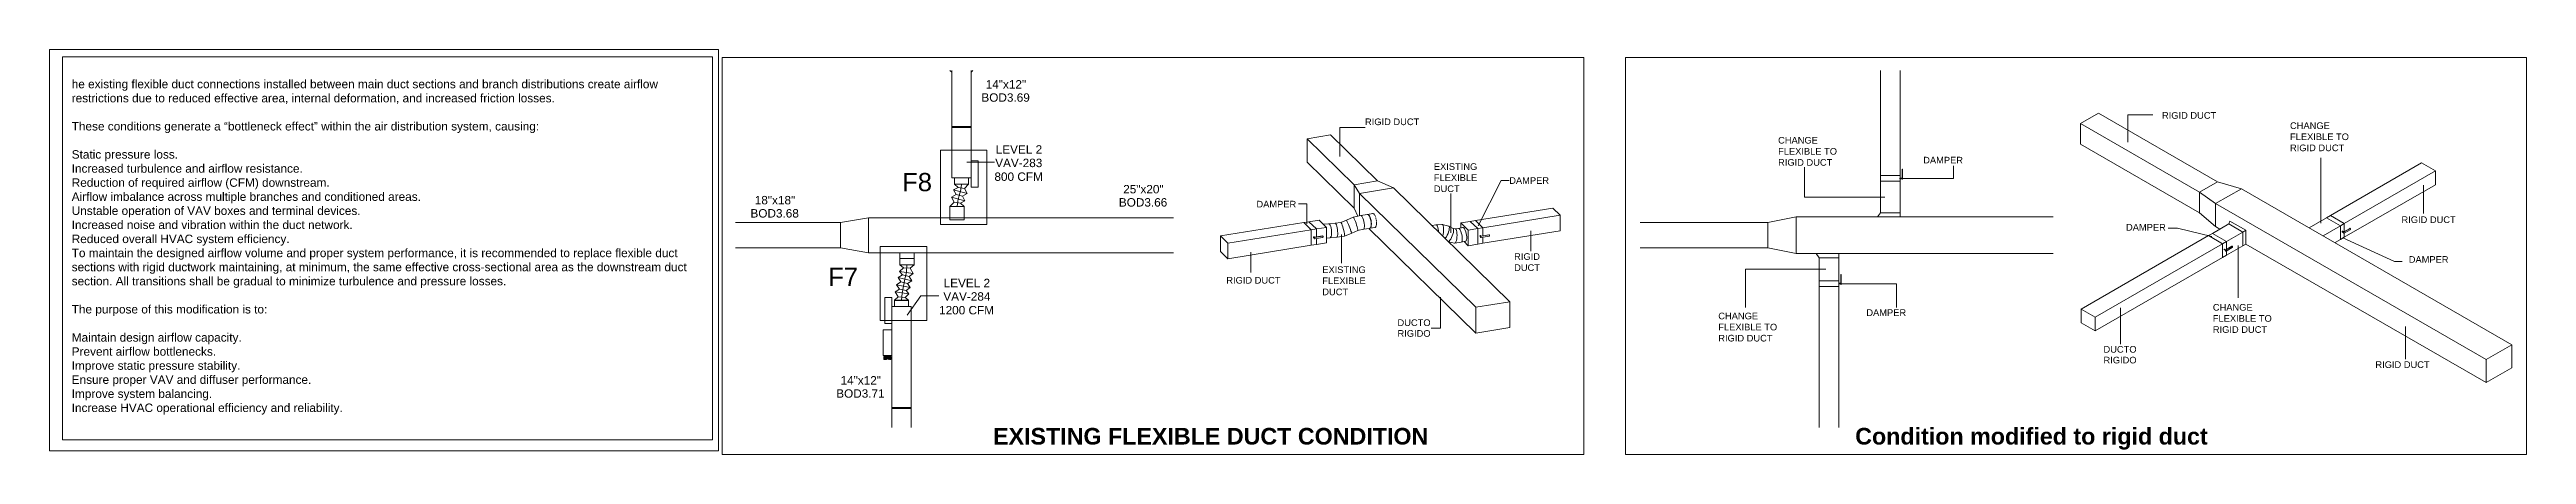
# Model space of a CAD drawing. Header units: metres. Extents: x 98 to 337, y -7 to 53.
# Drawn here: x 292.37 to 337.02, y 21.41 to 28.72 of the extents above; entities that cross this region are included whole.
import ezdxf

# ---------------------------------------------------------------- set-up
doc = ezdxf.new("R2010")
doc.units = ezdxf.units.M
doc.layers.get('0').update_dxf_attribs({"lineweight": 0})
doc.layers.add('DETALLE FORD_dwg', color=7, linetype='Continuous', lineweight=5, true_color=0x767676)
doc.layers.add('PDF_Geometry', color=7, linetype='Continuous', lineweight=0, true_color=0xaaaaaa)
for name, color, linetype, lineweight in [('G-ANNO-TEXT', 7, 'Continuous', 5), ('HVAC - Ductos', 5, 'Continuous', 0), ('M-HVAC-DUCT', 7, 'Continuous', 5), ('PDF_Text', 7, 'Continuous', 0), ('pie de plano', 7, 'Continuous', 0)]:
    doc.layers.add(name, color=color, linetype=linetype, lineweight=lineweight)
doc.styles.add('Arial', font='arial.ttf', dxfattribs={"height": 0.329893})
doc.styles.add('Arial_1', font='arial.ttf', dxfattribs={"height": 0.151898})
doc.styles.add('Arial_2', font='arial.ttf', dxfattribs={"height": 0.12})
doc.styles.add('PDF Helvetica', font='')
doc.styles.get('PDF Helvetica').set_extended_font_data('Helvetica')

# ---------------------------------------------------------------- blocks, each defined once
blk = doc.blocks.new('DETALLE FORD_dwg-3090271-PLANTA BAJA')
at = {"layer": 'HVAC - Ductos'}
for p, q in [((29.201, -95.072), (29.7, -95.072)), ((27.428, -96.076), (32.927, -96.076))]:
    blk.add_line(p, q, dxfattribs=at)
at = {"layer": 'HVAC - Ductos', "flags": 128}
for points in [[(28.9, -93.416), (28.931, -93.446), (28.931, -93.416)], [(29.283, -93.416), (29.283, -94.431), (28.931, -94.431), (28.931, -93.416)], [(29.313, -93.416), (29.283, -93.446), (29.283, -93.416)], [(29.045, -95.531), (28.981, -95.471), (29.233, -95.471), (29.16, -95.549), (29.21, -95.636), (28.963, -95.572), (29.045, -95.531), (29.16, -95.549)], [(28.981, -95.471), (28.985, -95.471), (29.004, -95.471), (29.031, -95.471), (29.068, -95.471), (29.105, -95.471), (29.146, -95.471), (29.182, -95.471), (29.21, -95.471), (29.228, -95.471), (29.233, -95.471)], [(29.027, -95.874), (29.04, -95.773), (29.068, -95.673), (29.095, -95.572), (29.105, -95.471)], [(28.976, -95.796), (28.898, -95.874), (28.898, -96.076)], [(29.013, -95.654), (28.963, -95.572), (29.21, -95.636), (29.123, -95.686), (29.169, -95.773), (28.926, -95.705), (29.013, -95.654), (29.123, -95.686)], [(29.155, -96.076), (29.155, -95.874), (29.091, -95.81), (29.169, -95.773), (28.926, -95.705), (28.976, -95.796), (29.091, -95.81)], [(25.035, -96.163), (26.924, -96.163), (26.924, -96.621), (25.035, -96.621)], [(32.927, -96.708), (27.428, -96.708), (27.428, -96.076)], [(28.898, -96.076), (28.898, -96.113), (28.903, -96.113), (28.917, -96.113), (28.935, -96.113), (28.963, -96.113), (28.995, -96.113), (29.027, -96.113), (29.059, -96.113), (29.091, -96.113), (29.118, -96.113), (29.137, -96.113), (29.15, -96.113), (29.155, -96.113), (29.155, -96.076)], [(28.184, -96.988), (28.239, -97.079), (27.987, -97.043), (28.06, -96.978), (27.996, -96.928), (28.252, -96.928), (27.996, -96.928), (27.996, -96.809), (27.996, -96.708), (28, -96.708)], [(28.005, -96.708), (28.01, -96.708), (28.014, -96.708)], [(28.019, -96.708), (28.023, -96.708), (28.028, -96.708)], [(28.037, -96.708), (28.046, -96.708), (28.055, -96.708)], [(28.248, -96.708), (28.252, -96.708), (28.252, -96.809), (28.252, -96.928), (28.184, -96.988), (28.06, -96.978)], [(28.065, -96.708), (28.069, -96.708), (28.083, -96.708)], [(28.092, -96.708), (28.097, -96.708), (28.124, -96.708), (28.152, -96.708), (28.156, -96.708)], [(28.165, -96.708), (28.179, -96.708), (28.184, -96.708)], [(28.193, -96.708), (28.202, -96.708), (28.207, -96.708)], [(28.216, -96.708), (28.22, -96.708), (28.23, -96.708)], [(28.234, -96.708), (28.239, -96.708), (28.243, -96.708)], [(28.11, -97.386), (28.161, -97.45), (27.909, -97.414), (27.987, -97.363), (27.936, -97.285), (28.184, -97.336), (28.11, -97.386), (27.987, -97.363)], [(28.133, -97.263), (28.184, -97.336), (27.936, -97.285), (28.014, -97.235), (27.964, -97.157), (28.211, -97.212), (28.133, -97.263), (28.014, -97.235)], [(28.165, -97.134), (28.211, -97.212), (27.964, -97.157), (28.042, -97.107), (27.987, -97.043), (28.239, -97.079), (28.165, -97.134), (28.042, -97.107)], [(28.124, -96.928), (28.115, -97.056), (28.087, -97.185), (28.06, -97.308), (28.037, -97.437), (28.028, -97.565)], [(28.092, -97.515), (28.152, -97.565), (27.9, -97.565), (27.968, -97.505), (27.909, -97.414), (28.161, -97.45), (28.092, -97.515), (27.968, -97.505)], [(28.152, -97.565), (28.147, -97.565), (28.129, -97.565), (28.101, -97.565), (28.065, -97.565), (28.028, -97.565), (27.987, -97.565), (27.95, -97.565), (27.923, -97.565), (27.904, -97.565), (27.9, -97.565)], [(28.129, -97.835), (28.376, -97.487), (28.701, -97.487)], [(27.703, -98.559), (27.767, -98.559), (27.762, -98.564), (27.707, -98.564), (27.707, -98.568), (27.762, -98.568), (27.758, -98.573), (27.707, -98.573), (27.707, -98.577), (27.758, -98.577), (27.753, -98.582), (27.707, -98.582), (27.707, -98.587), (27.748, -98.587), (27.748, -98.591), (27.707, -98.591), (27.707, -98.596), (27.744, -98.596), (27.744, -98.6), (27.707, -98.6), (27.707, -98.605), (27.739, -98.605), (27.735, -98.61), (27.707, -98.61), (27.707, -98.614), (27.735, -98.614), (27.73, -98.619), (27.707, -98.619), (27.707, -98.623), (27.73, -98.623), (27.726, -98.628), (27.707, -98.628), (27.707, -98.632), (27.726, -98.632), (27.73, -98.628), (27.73, -98.637), (27.735, -98.637), (27.735, -98.623), (27.739, -98.614), (27.739, -98.637), (27.744, -98.637), (27.744, -98.605), (27.748, -98.596), (27.748, -98.632), (27.753, -98.632), (27.753, -98.591), (27.762, -98.577), (27.762, -98.628), (27.762, -98.573), (27.767, -98.573), (27.771, -98.573), (27.771, -98.628), (27.771, -98.573), (27.776, -98.573), (27.781, -98.573), (27.781, -98.628), (27.785, -98.628), (27.785, -98.577), (27.79, -98.591), (27.79, -98.632), (27.794, -98.632), (27.794, -98.596), (27.799, -98.605), (27.799, -98.637), (27.803, -98.637), (27.803, -98.614), (27.813, -98.623), (27.813, -98.637), (27.813, -98.628), (27.817, -98.632), (27.835, -98.632), (27.835, -98.628), (27.817, -98.628), (27.817, -98.623), (27.835, -98.623), (27.835, -98.619), (27.813, -98.619), (27.808, -98.614), (27.835, -98.614), (27.835, -98.61), (27.808, -98.61), (27.803, -98.605), (27.835, -98.605), (27.835, -98.6), (27.803, -98.6), (27.799, -98.596), (27.835, -98.596), (27.835, -98.591), (27.794, -98.591), (27.794, -98.587), (27.835, -98.587), (27.835, -98.582), (27.79, -98.582), (27.79, -98.577), (27.835, -98.577), (27.835, -98.573), (27.785, -98.573), (27.781, -98.568), (27.835, -98.568), (27.835, -98.564), (27.781, -98.564), (27.781, -98.559), (27.84, -98.559)], [(27.776, -98.559), (27.776, -98.564), (27.776, -98.568), (27.771, -98.568), (27.771, -98.564), (27.767, -98.564), (27.771, -98.559)], [(27.849, -99.863), (27.849, -99.517), (28.202, -99.517), (28.202, -99.863)]]:
    blk.add_lwpolyline(points, dxfattribs=at)
for points in [[(28.931, -94.445), (28.931, -94.431), (29.283, -94.431), (29.283, -94.445)], [(28.931, -95.357), (28.931, -94.445), (29.283, -94.445), (29.283, -95.357)], [(29.407, -95.522), (29.283, -95.522), (29.283, -95.05), (29.407, -95.05)], [(28.981, -95.467), (28.985, -95.467), (29.004, -95.467), (29.031, -95.467), (29.068, -95.467), (29.105, -95.467), (29.146, -95.467), (29.178, -95.467), (29.21, -95.467), (29.224, -95.467), (29.233, -95.467), (29.233, -95.357), (29.228, -95.357), (29.215, -95.357), (29.196, -95.357), (29.169, -95.357), (29.141, -95.357), (29.105, -95.357), (29.073, -95.357), (29.045, -95.357), (29.018, -95.357), (28.999, -95.357), (28.985, -95.357), (28.981, -95.357), (28.981, -95.467), (28.981, -95.471), (28.985, -95.471), (29.004, -95.471), (29.031, -95.471), (29.068, -95.471), (29.105, -95.471), (29.146, -95.471), (29.182, -95.471), (29.21, -95.471), (29.228, -95.471), (29.233, -95.471), (29.233, -95.467), (29.224, -95.467), (29.21, -95.467), (29.178, -95.467), (29.146, -95.467), (29.105, -95.467), (29.068, -95.467), (29.031, -95.467), (29.004, -95.467), (28.985, -95.467), (28.981, -95.467), (28.985, -95.467), (28.999, -95.467), (29.018, -95.467), (29.045, -95.467), (29.073, -95.467), (29.105, -95.467), (29.141, -95.467), (29.169, -95.467), (29.196, -95.467), (29.215, -95.467), (29.228, -95.467), (29.233, -95.467), (29.228, -95.467), (29.215, -95.467), (29.196, -95.467), (29.169, -95.467), (29.141, -95.467), (29.105, -95.467), (29.073, -95.467), (29.045, -95.467), (29.018, -95.467), (28.999, -95.467), (28.985, -95.467)], [(29.155, -95.874), (29.15, -95.874), (29.137, -95.874), (29.118, -95.874), (29.091, -95.874), (29.059, -95.874), (29.027, -95.874), (28.995, -95.874), (28.963, -95.874), (28.935, -95.874), (28.917, -95.874), (28.903, -95.874), (28.898, -95.874), (28.903, -95.874), (28.917, -95.874), (28.935, -95.874), (28.963, -95.874), (28.995, -95.874), (29.027, -95.874), (29.059, -95.874), (29.091, -95.874), (29.118, -95.874), (29.137, -95.874), (29.15, -95.874), (29.155, -95.874), (28.898, -95.874)], [(27.428, -96.708), (26.924, -96.621), (26.924, -96.163), (27.428, -96.076)], [(27.996, -96.809), (28, -96.809), (28.014, -96.809), (28.032, -96.809), (28.06, -96.809), (28.092, -96.809), (28.124, -96.809), (28.156, -96.809), (28.188, -96.809), (28.211, -96.809), (28.234, -96.809), (28.248, -96.809), (28.252, -96.809), (28.248, -96.809), (28.234, -96.809), (28.211, -96.809), (28.188, -96.809), (28.156, -96.809), (28.124, -96.809), (28.092, -96.809), (28.06, -96.809), (28.032, -96.809), (28.014, -96.809), (28, -96.809)], [(27.996, -96.928), (28, -96.928), (28.014, -96.928), (28.032, -96.928), (28.06, -96.928), (28.092, -96.928), (28.124, -96.928), (28.156, -96.928), (28.188, -96.928), (28.211, -96.928), (28.234, -96.928), (28.248, -96.928), (28.252, -96.928), (28.248, -96.928), (28.234, -96.928), (28.211, -96.928), (28.188, -96.928), (28.156, -96.928), (28.124, -96.928), (28.092, -96.928), (28.06, -96.928), (28.032, -96.928), (28.014, -96.928), (28, -96.928)], [(27.726, -97.515), (27.849, -97.515), (27.849, -97.982), (27.726, -97.982)], [(28.202, -97.68), (28.202, -99.503), (27.849, -99.503), (27.849, -97.68)], [(28.152, -97.57), (28.147, -97.57), (28.129, -97.57), (28.101, -97.57), (28.065, -97.57), (28.028, -97.57), (27.987, -97.57), (27.95, -97.57), (27.923, -97.57), (27.909, -97.57), (27.9, -97.57), (27.9, -97.68), (27.904, -97.68), (27.918, -97.68), (27.936, -97.68), (27.964, -97.68), (27.991, -97.68), (28.028, -97.68), (28.06, -97.68), (28.087, -97.68), (28.115, -97.68), (28.133, -97.68), (28.147, -97.68), (28.152, -97.68), (28.152, -97.57), (28.152, -97.565), (28.147, -97.565), (28.129, -97.565), (28.101, -97.565), (28.065, -97.565), (28.028, -97.565), (27.987, -97.565), (27.95, -97.565), (27.923, -97.565), (27.904, -97.565), (27.9, -97.565), (27.9, -97.57), (27.909, -97.57), (27.923, -97.57), (27.95, -97.57), (27.987, -97.57), (28.028, -97.57), (28.065, -97.57), (28.101, -97.57), (28.129, -97.57), (28.147, -97.57), (28.152, -97.57), (28.147, -97.57), (28.133, -97.57), (28.115, -97.57), (28.087, -97.57), (28.06, -97.57), (28.028, -97.57), (27.991, -97.57), (27.964, -97.57), (27.936, -97.57), (27.918, -97.57), (27.904, -97.57), (27.9, -97.57), (27.904, -97.57), (27.918, -97.57), (27.936, -97.57), (27.964, -97.57), (27.991, -97.57), (28.028, -97.57), (28.06, -97.57), (28.087, -97.57), (28.115, -97.57), (28.133, -97.57), (28.147, -97.57)], [(27.693, -98.101), (27.849, -98.101), (27.849, -98.559), (27.693, -98.559)], [(28.202, -99.503), (28.202, -99.517), (27.849, -99.517), (27.849, -99.503)]]:
    blk.add_lwpolyline(points, close=True, dxfattribs=at)
at = {"layer": 'PDF_Geometry', "color": 234, "true_color": 0xa50052, "flags": 128}
for points in [[(28.726, -94.857), (29.564, -94.857), (29.564, -96.195), (28.726, -96.195)], [(27.644, -96.592), (28.482, -96.592), (28.482, -97.93), (27.644, -97.93)]]:
    blk.add_lwpolyline(points, close=True, dxfattribs=at)
at = {"layer": 'PDF_Text', "char_height": 0.1519, "attachment_point": 1, "line_spacing_factor": 0.941778, "style": 'Arial_1'}
for s, insert, width in [('14"x12"', (29.544, -93.592), 0.87033), ('BOD3.69', (29.466, -93.83), 1.04328), ('VAV-283', (29.715, -95.01), 1.01538), ('LEVEL 2', (29.724, -94.767), 1.00236), ('800 CFM', (29.701, -95.258), 1.04142), ('25"x20"', (32.022, -95.484), 0.87033), ('BOD3.68', (25.303, -95.92), 1.04328), ('18"x18"', (25.381, -95.682), 0.87033), ('BOD3.66', (31.944, -95.722), 1.04328), ('LEVEL 2', (28.785, -97.177), 1.00236), ('1200 CFM', (28.703, -97.668), 1.18275), ('VAV-284', (28.78, -97.42), 1.01538), ('14"x12"', (26.927, -98.934), 0.87033), ('BOD3.71', (26.849, -99.172), 1.04328)]:
    blk.add_mtext(s, dxfattribs=dict(at, insert=insert, width=width))
at = {"layer": 'PDF_Text', "color": 234, "true_color": 0xa50052, "char_height": 0.3299, "width": 0.64218, "attachment_point": 1, "line_spacing_factor": 0.941778, "style": 'Arial'}
for s, insert in [('F8', (28.038, -95.267)), ('F7', (26.705, -96.977))]:
    blk.add_mtext(s, dxfattribs=dict(at, insert=insert))
blk = doc.blocks.new('REDUCCIÓN RECTANGULAR PARA DUCTO DE AIRE ACONDICIONADO - LONGITUD - 30 cm 3-3090626-001')
at = {"layer": 'M-HVAC-DUCT', "color": 5, "true_color": 0x0000ff}
for p, q in [((664.786, -614.789), (665.21, -614.721)), ((664.883, -614.945), (664.786, -614.789)), ((664.786, -615.209), (664.786, -614.789)), ((665.21, -614.721), (665.495, -614.846)), ((664.857, -615.356), (664.786, -615.209)), ((665.495, -614.846), (664.883, -614.945)), ((664.883, -614.945), (664.883, -615.35))]:
    blk.add_line(p, q, dxfattribs=at)
blk = doc.blocks.new('CONEXION A RAMAL REDONDA - Standard-3092967-001')
at = {"layer": 'M-HVAC-DUCT', "color": 5, "true_color": 0x0000ff}
for p, q in [((665.123, -615.309), (665.027, -615.325)), ((665.07, -615.575), (665.166, -615.559)), ((665.131, -615.307), (665.123, -615.309)), ((665.166, -615.559), (665.174, -615.558))]:
    blk.add_line(p, q, dxfattribs=at)
for points in [[(665.049, -615.333, 0), (665.036, -615.325, 0), (665.024, -615.326, 0)], [(665.099, -615.496, 0), (665.097, -615.465, 0), (665.092, -615.432, 0), (665.084, -615.4, 0), (665.074, -615.372, 0), (665.062, -615.349, 0), (665.049, -615.333, 0)], [(665.068, -615.575, 0), (665.074, -615.574, 0), (665.084, -615.565, 0), (665.092, -615.548, 0), (665.097, -615.525, 0), (665.099, -615.496, 0)]]:
    blk.add_polyline3d(points, dxfattribs=at)
blk = doc.blocks.new('COMPUERTA RECTANGULAR - Standard-3095176-001')
at = {"layer": 'M-HVAC-DUCT', "color": 5, "true_color": 0x0000ff}
for p, q in [((663.974, -615.456), (663.88, -615.471)), ((664.014, -615.602), (663.88, -615.471)), ((663.974, -615.456), (664.108, -615.587)), ((664.014, -615.602), (664.108, -615.587)), ((664.014, -615.882), (664.014, -615.602)), ((664.108, -615.587), (664.108, -615.732)), ((664.108, -615.867), (664.014, -615.882)), ((664.056, -615.739), (664.071, -615.753)), ((664.08, -615.744), (664.065, -615.73)), ((664.066, -615.758), (664.069, -615.76)), ((664.075, -615.737), (664.216, -615.714)), ((664.219, -615.717), (664.078, -615.739)), ((664.078, -615.763), (664.219, -615.74)), ((664.108, -615.758), (664.108, -615.867)), ((664.228, -615.719), (664.225, -615.717))]:
    blk.add_line(p, q, dxfattribs=at)
for points in [[(664.055, -615.736, 0), (664.055, -615.734, 0), (664.056, -615.733, 0), (664.057, -615.731, 0), (664.058, -615.73, 0), (664.059, -615.729, 0), (664.061, -615.729, 0), (664.062, -615.729, 0), (664.064, -615.729, 0), (664.065, -615.73, 0)], [(664.057, -615.739, 0), (664.056, -615.738, 0), (664.055, -615.737, 0), (664.055, -615.736, 0)], [(664.067, -615.758, 0), (664.065, -615.756, 0), (664.064, -615.754, 0), (664.063, -615.751, 0), (664.064, -615.747, 0), (664.065, -615.744, 0), (664.067, -615.742, 0), (664.069, -615.74, 0), (664.072, -615.738, 0), (664.075, -615.737, 0)], [(664.078, -615.739, 0), (664.074, -615.74, 0), (664.072, -615.742, 0), (664.069, -615.744, 0), (664.067, -615.747, 0), (664.066, -615.75, 0), (664.066, -615.753, 0), (664.066, -615.756, 0), (664.067, -615.758, 0), (664.069, -615.761, 0), (664.072, -615.762, 0), (664.074, -615.763, 0), (664.078, -615.763, 0)], [(664.216, -615.714, 0), (664.219, -615.714, 0), (664.222, -615.715, 0), (664.225, -615.716, 0)], [(664.219, -615.74, 0), (664.222, -615.739, 0), (664.225, -615.737, 0), (664.227, -615.735, 0), (664.229, -615.732, 0), (664.23, -615.729, 0), (664.23, -615.726, 0), (664.23, -615.723, 0), (664.229, -615.721, 0), (664.227, -615.719, 0), (664.225, -615.717, 0), (664.222, -615.716, 0), (664.219, -615.717, 0)]]:
    blk.add_polyline3d(points, dxfattribs=at)
blk = doc.blocks.new('REDUCCIÓN RECTANGULAR PARA DUCTO DE AIRE ACONDICIONADO - LONGITUD - 30 cm 3-3090626-PLANTA BAJA Copy 1')
at = {"layer": 'M-HVAC-DUCT', "color": 5, "true_color": 0x0000ff}
for p, q in [((0, 0.3302), (0.508, 0.2286)), ((0, -0.3302), (0, 0.3302)), ((0.508, 0.2286), (0.508, -0.2286)), ((0.508, -0.2286), (0, -0.3302))]:
    blk.add_line(p, q, dxfattribs=at)
blk = doc.blocks.new('REDUCCIÓN RECTANGULAR PARA DUCTO DE AIRE ACONDICIONADO - LONGITUD - 10 cm-3093643-PLANTA BAJA Copy 1')
at = {"layer": 'M-HVAC-DUCT', "color": 96, "true_color": 0x008000}
for p, q in [((0, 0.1778), (0.0762, 0.1778)), ((0, -0.1778), (0, 0.1778)), ((0.0762, -0.2286), (0, -0.1778))]:
    blk.add_line(p, q, dxfattribs=at)
blk = doc.blocks.new('REDUCCIÓN RECTANGULAR PARA DUCTO DE AIRE ACONDICIONADO - LONGITUD - 10 cm-3093738-PLANTA BAJA Copy 1')
at = {"layer": 'M-HVAC-DUCT', "color": 96, "true_color": 0x008000}
for p, q in [((0, 0.1778), (0.0762, 0.2286)), ((0, -0.1778), (0, 0.1778)), ((0.0762, -0.1778), (0, -0.1778))]:
    blk.add_line(p, q, dxfattribs=at)
blk = doc.blocks.new('COMPUERTA RECTANGULAR - Standard-3095176-PLANTA BAJA Copy 1')
at = {"layer": 'M-HVAC-DUCT', "color": 96, "true_color": 0x008000}
for p, q in [((-0.165, 0.222), (-0.165, 0.216)), ((-0.165, 0.222), (-0.152, 0.222)), ((-0.152, 0.216), (-0.165, 0.216)), ((-0.152, 0.222), (0, 0.222)), ((0, 0.216), (-0.152, 0.216)), ((-0.05, -0.178), (-0.05, 0.178)), ((0.051, 0.178), (-0.05, 0.178)), ((-0.006, 0.216), (-0.006, 0.178)), ((0, 0.222), (0.013, 0.222)), ((0.013, 0.216), (0, 0.216)), ((0.006, 0.178), (0.006, 0.216)), ((0.013, 0.216), (0.013, 0.222)), ((0.051, 0.178), (0.051, -0.178)), ((-0.05, -0.178), (0.051, -0.178))]:
    blk.add_line(p, q, dxfattribs=at)
blk = doc.blocks.new('REDUCCIÓN RECTANGULAR PARA DUCTO DE AIRE ACONDICIONADO - LONGITUD - 30 cm 3-3090626-002')
at = {"layer": 'M-HVAC-DUCT', "color": 5, "true_color": 0x0000ff}
for p, q in [((1232.81, -683.705), (1233.133, -683.518)), ((1233.133, -683.518), (1233.565, -683.643)), ((1233.098, -683.912), (1232.81, -683.705)), ((1232.81, -684.078), (1232.81, -683.705)), ((1233.565, -683.643), (1233.098, -683.912)), ((1233.098, -683.912), (1233.098, -684.327)), ((1233.098, -684.327), (1232.81, -684.078))]:
    blk.add_line(p, q, dxfattribs=at)
blk = doc.blocks.new('REDUCCIÓN RECTANGULAR PARA DUCTO DE AIRE ACONDICIONADO - LONGITUD - 10 cm-3093738-002')
at = {"layer": 'M-HVAC-DUCT', "color": 96, "true_color": 0x008000}
for p, q in [((1233.337, -684.279), (1233.355, -684.227)), ((1233.588, -684.424), (1233.337, -684.279)), ((1233.355, -684.227), (1233.642, -684.393)), ((1233.642, -684.393), (1233.588, -684.424)), ((1233.588, -684.673), (1233.588, -684.424)), ((1233.642, -684.393), (1233.642, -684.641)), ((1233.588, -684.673), (1233.642, -684.641))]:
    blk.add_line(p, q, dxfattribs=at)
blk = doc.blocks.new('COMPUERTA RECTANGULAR - Standard-3095176-002')
at = {"layer": 'M-HVAC-DUCT', "color": 96, "true_color": 0x008000}
for p, q in [((1235.168, -684.125), (1235.096, -684.166)), ((1235.348, -684.312), (1235.096, -684.166)), ((1235.168, -684.125), (1235.419, -684.27)), ((1235.348, -684.312), (1235.419, -684.27)), ((1235.348, -684.56), (1235.348, -684.312)), ((1235.38, -684.421), (1235.407, -684.436)), ((1235.414, -684.425), (1235.387, -684.41)), ((1235.404, -684.442), (1235.409, -684.445)), ((1235.41, -684.421), (1235.518, -684.358)), ((1235.523, -684.361), (1235.415, -684.423)), ((1235.415, -684.444), (1235.523, -684.382)), ((1235.419, -684.27), (1235.419, -684.416)), ((1235.419, -684.441), (1235.419, -684.519)), ((1235.529, -684.36), (1235.525, -684.358)), ((1235.419, -684.519), (1235.348, -684.56))]:
    blk.add_line(p, q, dxfattribs=at)
for points in [[(1235.379, -684.418, 0), (1235.379, -684.417, 0), (1235.38, -684.415, 0), (1235.38, -684.414, 0), (1235.381, -684.412, 0), (1235.382, -684.411, 0), (1235.383, -684.41, 0), (1235.385, -684.41, 0), (1235.386, -684.41, 0), (1235.387, -684.41, 0)], [(1235.38, -684.421, 0), (1235.38, -684.42, 0), (1235.379, -684.419, 0), (1235.379, -684.418, 0)], [(1235.404, -684.442, 0), (1235.403, -684.441, 0), (1235.402, -684.439, 0), (1235.401, -684.436, 0), (1235.402, -684.433, 0), (1235.403, -684.43, 0), (1235.404, -684.427, 0), (1235.406, -684.425, 0), (1235.408, -684.422, 0), (1235.41, -684.421, 0)], [(1235.415, -684.423, 0), (1235.413, -684.425, 0), (1235.41, -684.427, 0), (1235.409, -684.43, 0), (1235.407, -684.433, 0), (1235.406, -684.436, 0), (1235.406, -684.439, 0), (1235.406, -684.441, 0), (1235.407, -684.443, 0), (1235.409, -684.445, 0), (1235.41, -684.445, 0), (1235.413, -684.445, 0), (1235.415, -684.444, 0)], [(1235.518, -684.358, 0), (1235.521, -684.357, 0), (1235.523, -684.357, 0), (1235.525, -684.358, 0)], [(1235.523, -684.382, 0), (1235.525, -684.38, 0), (1235.527, -684.378, 0), (1235.529, -684.375, 0), (1235.53, -684.372, 0), (1235.531, -684.369, 0), (1235.532, -684.366, 0), (1235.531, -684.364, 0), (1235.53, -684.362, 0), (1235.529, -684.36, 0), (1235.527, -684.36, 0), (1235.525, -684.36, 0), (1235.523, -684.361, 0)]]:
    blk.add_polyline3d(points, dxfattribs=at)

msp = doc.modelspace()

# ---------------------------------------------------------------- linework, layer by layer
at = {"lineweight": 0}
for points in [[(304.489, 28.577), (320.023, 28.577), (320.023, 21.413), (304.489, 21.413)], [(320.776, 28.577), (337.015, 28.577), (337.015, 21.413), (320.776, 21.413)]]:
    msp.add_lwpolyline(points, close=True, dxfattribs=at)
at = {"layer": 'G-ANNO-TEXT'}
for p, q in [((315.625, 27.318), (316.079, 27.318)), ((315.625, 26.79), (315.625, 27.318)), ((329.828, 27.545), (330.282, 27.545)), ((329.828, 27.05), (329.828, 27.545)), ((318.119, 25.543), (318.535, 26.358)), ((318.535, 26.358), (318.679, 26.358)), ((324.004, 26.055), (324.004, 26.597)), ((325.715, 26.394), (326.687, 26.394)), ((326.687, 26.394), (326.687, 26.626)), ((333.308, 25.586), (333.308, 26.77)), ((315.029, 25.939), (314.88, 25.939)), ((315.029, 25.574), (315.029, 25.939)), ((317.624, 25.416), (317.624, 26.121)), ((325.452, 26.055), (324.004, 26.055)), ((335.159, 26.272), (335.159, 25.764)), ((330.726, 25.497), (330.559, 25.497)), ((331.345, 25.347), (330.726, 25.497)), ((314.023, 25.066), (314.023, 24.699)), ((315.656, 25.382), (315.656, 24.869)), ((319.07, 25.448), (319.07, 25.081)), ((331.818, 25.185), (331.818, 24.241)), ((333.706, 25.322), (334.638, 24.895)), ((322.938, 24.759), (322.938, 24.068)), ((324.386, 24.759), (322.938, 24.759)), ((334.638, 24.895), (334.773, 24.895)), ((317.438, 24.254), (317.438, 23.693)), ((324.616, 24.493), (325.662, 24.493)), ((325.662, 24.493), (325.662, 24.068)), ((317.438, 23.693), (317.272, 23.693)), ((329.695, 24.061), (329.695, 23.406)), ((334.835, 23.725), (334.835, 23.132))]:
    msp.add_line(p, q, dxfattribs=at)
at = {"layer": 'M-HVAC-DUCT', "color": 5, "true_color": 0x0000ff}
for p, q in [((325.37, 28.346), (325.37, 26.447)), ((325.725, 28.346), (325.725, 26.447)), ((328.976, 27.388), (329.299, 27.574)), ((328.976, 27.014), (328.976, 27.388)), ((328.976, 27.388), (331.123, 26.148)), ((329.299, 27.574), (331.446, 26.335)), ((315.034, 27.112), (315.457, 27.18)), ((315.034, 26.692), (315.034, 27.112)), ((315.034, 27.112), (315.882, 26.282)), ((315.457, 27.18), (316.305, 26.35)), ((331.123, 25.775), (328.976, 27.014)), ((315.882, 25.862), (315.034, 26.692)), ((316.305, 26.35), (315.882, 26.282)), ((325.725, 26.447), (325.37, 26.447)), ((335.124, 26.677), (333.48, 25.728)), ((335.376, 26.532), (333.732, 25.583)), ((335.124, 26.677), (335.376, 26.532)), ((335.376, 26.532), (335.376, 26.283)), ((315.882, 26.282), (315.882, 25.862)), ((315.979, 26.126), (316.59, 26.225)), ((315.979, 25.721), (315.979, 26.126)), ((315.979, 26.126), (318.078, 24.072)), ((316.59, 26.225), (318.69, 24.17)), ((331.446, 26.335), (331.123, 26.148)), ((331.123, 26.148), (331.123, 25.775)), ((331.41, 25.941), (331.877, 26.211)), ((331.41, 25.526), (331.41, 25.941)), ((331.41, 25.941), (336.286, 23.126)), ((331.877, 26.211), (336.753, 23.395)), ((335.376, 26.283), (333.732, 25.334)), ((314.975, 25.6), (313.473, 25.358)), ((315.109, 25.469), (313.607, 25.227)), ((314.975, 25.6), (315.109, 25.469)), ((315.25, 25.644), (315.069, 25.615)), ((315.203, 25.484), (315.069, 25.615)), ((315.109, 25.469), (315.109, 25.189)), ((315.384, 25.513), (315.203, 25.484)), ((315.203, 25.34), (315.203, 25.484)), ((315.25, 25.644), (315.384, 25.513)), ((315.384, 25.513), (315.384, 25.234)), ((318.078, 23.606), (316.149, 25.494)), ((316.226, 25.764), (316.219, 25.763)), ((316.26, 25.512), (316.269, 25.514)), ((317.976, 25.62), (317.806, 25.593)), ((317.94, 25.462), (317.806, 25.593)), ((317.806, 25.593), (317.806, 25.503)), ((318.11, 25.49), (317.94, 25.462)), ((317.94, 25.182), (317.94, 25.462)), ((317.976, 25.62), (318.11, 25.49)), ((319.464, 25.861), (318.069, 25.636)), ((318.203, 25.505), (318.069, 25.636)), ((318.11, 25.49), (318.11, 25.21)), ((319.597, 25.73), (318.203, 25.505)), ((318.203, 25.36), (318.203, 25.505)), ((319.597, 25.45), (318.203, 25.225)), ((319.464, 25.861), (319.597, 25.73)), ((319.597, 25.73), (319.597, 25.45)), ((321.041, 25.599), (323.34, 25.599)), ((323.34, 25.599), (323.34, 25.142)), ((323.848, 25.041), (323.848, 25.701)), ((323.848, 25.701), (328.483, 25.701)), ((331.488, 25.481), (331.41, 25.526)), ((333.732, 25.583), (333.48, 25.728)), ((333.732, 25.438), (333.732, 25.583)), ((313.607, 25.227), (313.473, 25.358)), ((313.473, 25.358), (313.473, 25.078)), ((313.473, 25.078), (313.607, 24.947)), ((313.607, 24.947), (313.607, 25.227)), ((315.109, 25.189), (313.607, 24.947)), ((315.203, 25.204), (315.203, 25.314)), ((315.384, 25.234), (315.203, 25.204)), ((317.865, 25.256), (317.94, 25.182)), ((318.11, 25.21), (317.94, 25.182)), ((318.203, 25.225), (318.203, 25.334)), ((321.041, 25.142), (323.34, 25.142)), ((323.848, 25.041), (328.483, 25.041)), ((331.283, 25.363), (328.988, 24.038)), ((331.535, 25.218), (329.24, 23.893)), ((331.283, 25.363), (331.535, 25.218)), ((331.535, 25.218), (331.535, 24.969)), ((336.286, 22.711), (331.955, 25.212)), ((333.732, 25.334), (333.732, 25.412)), ((331.535, 24.969), (329.24, 23.644)), ((318.69, 24.17), (318.078, 24.072)), ((318.69, 23.704), (318.69, 24.17)), ((324.263, 24.447), (324.618, 24.447)), ((324.263, 24.447), (324.263, 21.898)), ((324.618, 24.447), (324.618, 21.898)), ((318.078, 24.072), (318.078, 23.606)), ((318.078, 23.606), (318.69, 23.704)), ((329.24, 23.893), (328.988, 24.038)), ((328.988, 24.038), (328.988, 23.789)), ((328.988, 23.789), (329.24, 23.644)), ((329.24, 23.644), (329.24, 23.893)), ((336.753, 23.395), (336.286, 23.126)), ((336.753, 22.98), (336.753, 23.395)), ((336.286, 23.126), (336.286, 22.711)), ((336.286, 22.711), (336.753, 22.98))]:
    msp.add_line(p, q, dxfattribs=at)
at = {"layer": 'M-HVAC-DUCT', "color": 96, "true_color": 0x008000}
for p, q in [((325.37, 26.346), (325.725, 26.346)), ((325.37, 26.346), (325.37, 25.777)), ((325.725, 26.346), (325.725, 25.777)), ((325.725, 25.777), (325.37, 25.777)), ((331.65, 25.575), (331.355, 25.404)), ((331.65, 25.575), (331.901, 25.429)), ((333.409, 25.687), (333.097, 25.506)), ((333.66, 25.541), (333.348, 25.361)), ((333.409, 25.687), (333.66, 25.541)), ((333.66, 25.541), (333.66, 25.293)), ((331.606, 25.259), (331.355, 25.404)), ((331.901, 25.429), (331.606, 25.259)), ((331.606, 25.114), (331.606, 25.259)), ((331.901, 25.181), (331.606, 25.01)), ((331.606, 25.01), (331.606, 25.088)), ((331.901, 25.429), (331.901, 25.181)), ((333.66, 25.293), (333.564, 25.237)), ((324.263, 24.964), (324.618, 24.964)), ((324.263, 24.964), (324.263, 24.548)), ((324.618, 24.964), (324.618, 24.548)), ((324.618, 24.548), (324.263, 24.548))]:
    msp.add_line(p, q, dxfattribs=at)
at = {"layer": 'M-HVAC-DUCT'}
for p, q in [((315.424, 25.578), (315.328, 25.568)), ((315.541, 25.587), (315.424, 25.578)), ((315.644, 25.603), (315.541, 25.587)), ((315.744, 25.643), (315.643, 25.603)), ((315.868, 25.696), (315.744, 25.643)), ((315.744, 25.643), (315.744, 25.643)), ((315.841, 25.408), (315.947, 25.454)), ((316.003, 25.727), (315.868, 25.696)), ((315.947, 25.454), (316.052, 25.478)), ((316.12, 25.746), (316.003, 25.727)), ((316.051, 25.478), (316.161, 25.495)), ((316.123, 25.747), (316.12, 25.746)), ((316.161, 25.496), (316.165, 25.496)), ((317.359, 25.559), (317.281, 25.549)), ((317.303, 25.528), (317.295, 25.539)), ((317.47, 25.565), (317.36, 25.559)), ((317.587, 25.537), (317.472, 25.565)), ((317.667, 25.494), (317.59, 25.536)), ((317.709, 25.484), (317.665, 25.495)), ((317.674, 25.486), (317.667, 25.494)), ((317.765, 25.493), (317.705, 25.485)), ((317.841, 25.511), (317.764, 25.493)), ((317.854, 25.513), (317.842, 25.511)), ((315.384, 25.319), (315.447, 25.325)), ((315.446, 25.325), (315.569, 25.334)), ((315.57, 25.335), (315.71, 25.356)), ((315.711, 25.356), (315.841, 25.408)), ((317.583, 25.254), (317.693, 25.227)), ((317.697, 25.227), (317.811, 25.243)), ((317.812, 25.243), (317.891, 25.262)), ((317.89, 25.261), (317.894, 25.262))]:
    msp.add_line(p, q, dxfattribs=at)
for points in [[(315.42, 25.578, 0), (315.431, 25.577, 0), (315.441, 25.568, 0)], [(315.441, 25.568, 0), (315.451, 25.551, 0), (315.46, 25.527, 0), (315.467, 25.499, 0), (315.472, 25.466, 0), (315.475, 25.433, 0), (315.474, 25.402, 0)], [(315.539, 25.586, 0), (315.546, 25.586, 0), (315.554, 25.576, 0)], [(315.554, 25.576, 0), (315.563, 25.559, 0), (315.571, 25.536, 0), (315.577, 25.507, 0), (315.583, 25.475, 0), (315.586, 25.442, 0), (315.587, 25.41, 0)], [(315.643, 25.603, 0), (315.647, 25.601, 0), (315.652, 25.592, 0)], [(315.652, 25.592, 0), (315.66, 25.574, 0), (315.669, 25.551, 0), (315.678, 25.522, 0), (315.687, 25.491, 0), (315.696, 25.459, 0), (315.703, 25.428, 0)], [(315.744, 25.643, 0), (315.745, 25.64, 0), (315.75, 25.63, 0)], [(315.75, 25.63, 0), (315.757, 25.613, 0), (315.767, 25.59, 0), (315.779, 25.562, 0), (315.791, 25.532, 0), (315.804, 25.502, 0), (315.816, 25.473, 0)], [(315.816, 25.473, 0), (315.826, 25.447, 0), (315.834, 25.427, 0), (315.839, 25.414, 0), (315.841, 25.408, 0), (315.841, 25.408, 0)], [(315.867, 25.696, 0), (315.871, 25.695, 0), (315.877, 25.685, 0)], [(315.877, 25.685, 0), (315.885, 25.668, 0), (315.895, 25.645, 0), (315.906, 25.617, 0), (315.917, 25.586, 0), (315.927, 25.555, 0), (315.935, 25.524, 0)], [(315.935, 25.524, 0), (315.942, 25.498, 0), (315.947, 25.476, 0), (315.949, 25.461, 0), (315.948, 25.454, 0), (315.947, 25.454, 0)], [(316.001, 25.726, 0), (316.009, 25.726, 0), (316.019, 25.717, 0)], [(316.019, 25.717, 0), (316.03, 25.701, 0), (316.04, 25.678, 0), (316.05, 25.65, 0), (316.058, 25.618, 0), (316.064, 25.586, 0), (316.067, 25.554, 0)], [(316.067, 25.554, 0), (316.068, 25.526, 0), (316.066, 25.503, 0), (316.061, 25.487, 0), (316.054, 25.478, 0), (316.051, 25.477, 0)], [(316.116, 25.745, 0), (316.128, 25.745, 0), (316.14, 25.737, 0)], [(316.119, 25.745, 0), (316.131, 25.746, 0), (316.144, 25.738, 0)], [(316.14, 25.737, 0), (316.153, 25.721, 0), (316.164, 25.698, 0), (316.174, 25.67, 0), (316.182, 25.639, 0), (316.187, 25.606, 0), (316.189, 25.574, 0)], [(316.144, 25.738, 0), (316.157, 25.722, 0), (316.169, 25.699, 0), (316.179, 25.671, 0), (316.187, 25.639, 0), (316.192, 25.607, 0), (316.194, 25.575, 0)], [(316.189, 25.574, 0), (316.187, 25.546, 0), (316.182, 25.522, 0), (316.175, 25.505, 0), (316.165, 25.497, 0), (316.16, 25.495, 0)], [(316.194, 25.575, 0), (316.192, 25.546, 0), (316.187, 25.523, 0), (316.179, 25.506, 0), (316.169, 25.497, 0), (316.164, 25.496, 0)], [(317.295, 25.539, 0), (317.283, 25.548, 0), (317.282, 25.548, 0)], [(317.374, 25.55, 0), (317.365, 25.558, 0), (317.356, 25.558, 0)], [(317.405, 25.428, 0), (317.403, 25.449, 0), (317.398, 25.481, 0), (317.391, 25.51, 0), (317.383, 25.533, 0), (317.374, 25.55, 0)], [(317.483, 25.556, 0), (317.475, 25.564, 0), (317.466, 25.564, 0)], [(317.487, 25.389, 0), (317.492, 25.421, 0), (317.495, 25.454, 0), (317.495, 25.486, 0), (317.493, 25.515, 0), (317.489, 25.539, 0), (317.483, 25.556, 0)], [(317.561, 25.37, 0), (317.575, 25.401, 0), (317.586, 25.432, 0), (317.594, 25.462, 0), (317.598, 25.49, 0), (317.599, 25.512, 0), (317.596, 25.528, 0)], [(317.596, 25.528, 0), (317.59, 25.536, 0), (317.587, 25.537, 0)], [(317.639, 25.328, 0), (317.652, 25.359, 0), (317.663, 25.39, 0), (317.672, 25.42, 0), (317.676, 25.448, 0), (317.677, 25.47, 0), (317.674, 25.486, 0)], [(317.72, 25.475, 0), (317.712, 25.484, 0), (317.708, 25.485, 0)], [(317.732, 25.306, 0), (317.736, 25.338, 0), (317.738, 25.372, 0), (317.737, 25.404, 0), (317.733, 25.434, 0), (317.728, 25.458, 0), (317.72, 25.475, 0)], [(317.783, 25.484, 0), (317.772, 25.492, 0), (317.762, 25.492, 0)], [(317.831, 25.32, 0), (317.828, 25.352, 0), (317.822, 25.384, 0), (317.814, 25.416, 0), (317.805, 25.444, 0), (317.794, 25.467, 0), (317.783, 25.484, 0)], [(317.862, 25.502, 0), (317.85, 25.51, 0), (317.839, 25.51, 0)], [(317.913, 25.339, 0), (317.91, 25.371, 0), (317.905, 25.403, 0), (317.896, 25.435, 0), (317.886, 25.463, 0), (317.874, 25.486, 0), (317.862, 25.502, 0)], [(315.474, 25.402, 0), (315.472, 25.373, 0), (315.466, 25.35, 0), (315.459, 25.334, 0), (315.45, 25.326, 0), (315.445, 25.325, 0)], [(315.587, 25.41, 0), (315.587, 25.382, 0), (315.584, 25.359, 0), (315.579, 25.343, 0), (315.572, 25.335, 0), (315.568, 25.335, 0)], [(315.703, 25.428, 0), (315.708, 25.401, 0), (315.712, 25.379, 0), (315.713, 25.364, 0), (315.711, 25.357, 0), (315.71, 25.356, 0)], [(317.479, 25.356, 0), (317.48, 25.36, 0), (317.487, 25.389, 0)], [(317.523, 25.311, 0), (317.532, 25.321, 0), (317.547, 25.343, 0), (317.561, 25.37, 0)], [(317.581, 25.255, 0), (317.583, 25.256, 0), (317.596, 25.264, 0), (317.61, 25.279, 0), (317.624, 25.301, 0), (317.639, 25.328, 0)], [(317.691, 25.228, 0), (317.7, 25.228, 0), (317.71, 25.236, 0), (317.719, 25.253, 0), (317.726, 25.277, 0), (317.732, 25.306, 0)], [(317.81, 25.243, 0), (317.814, 25.244, 0), (317.822, 25.253, 0), (317.828, 25.269, 0), (317.831, 25.292, 0), (317.831, 25.32, 0)], [(317.89, 25.261, 0), (317.893, 25.262, 0), (317.902, 25.271, 0), (317.909, 25.287, 0), (317.913, 25.311, 0), (317.913, 25.339, 0)]]:
    msp.add_polyline3d(points, dxfattribs=at)
at = {"layer": 'M-HVAC-DUCT', "color": 5, "true_color": 0x0000ff}
for points in [[(316.225, 25.763, 0), (316.219, 25.763, 0), (316.217, 25.763, 0)], [(316.24, 25.754, 0), (316.229, 25.762, 0), (316.228, 25.762, 0)], [(316.251, 25.739, 0), (316.25, 25.741, 0), (316.24, 25.754, 0)], [(316.262, 25.718, 0), (316.26, 25.722, 0), (316.255, 25.733, 0)], [(316.259, 25.512, 0), (316.26, 25.512, 0), (316.262, 25.513, 0)], [(316.272, 25.692, 0), (316.27, 25.7, 0), (316.266, 25.709, 0)], [(316.266, 25.515, 0), (316.27, 25.517, 0), (316.272, 25.52, 0)], [(316.28, 25.663, 0), (316.277, 25.674, 0), (316.275, 25.681, 0)], [(316.275, 25.525, 0), (316.277, 25.528, 0), (316.279, 25.534, 0)], [(316.285, 25.63, 0), (316.283, 25.646, 0), (316.282, 25.651, 0)], [(316.282, 25.542, 0), (316.283, 25.545, 0), (316.285, 25.556, 0)], [(316.288, 25.591, 0), (316.286, 25.618, 0), (316.286, 25.621, 0)], [(316.286, 25.564, 0), (316.286, 25.566, 0), (316.288, 25.591, 0)]]:
    msp.add_polyline3d(points, dxfattribs=at)
at = {"layer": 'pie de plano', "lineweight": 0}
for points in [[(292.367, 21.48), (292.367, 28.724), (304.428, 28.724), (304.428, 21.48)], [(292.603, 21.678), (292.603, 28.591), (304.314, 28.591), (304.314, 21.678)]]:
    msp.add_lwpolyline(points, close=True, dxfattribs=at)

# ---------------------------------------------------------------- block references
at = {"layer": 'DETALLE FORD_dwg', "color": 7}
msp.add_blockref('DETALLE FORD_dwg-3090271-PLANTA BAJA', (279.698, 121.762), dxfattribs=at)
at = {"layer": 'M-HVAC-DUCT', "color": 5, "true_color": 0x0000ff}
for name, p in [('REDUCCIÓN RECTANGULAR PARA DUCTO DE AIRE ACONDICIONADO - LONGITUD - 30 cm 3-3090626-001', (-348.905, 641.071)), ('REDUCCIÓN RECTANGULAR PARA DUCTO DE AIRE ACONDICIONADO - LONGITUD - 30 cm 3-3090626-002', (-901.687, 709.853)), ('COMPUERTA RECTANGULAR - Standard-3095176-001', (-348.905, 641.071)), ('CONEXION A RAMAL REDONDA - Standard-3092967-001', (-348.905, 641.071)), ('COMPUERTA RECTANGULAR - Standard-3095176-001', (-345.904, 641.092))]:
    msp.add_blockref(name, p, dxfattribs=at)
at = {"layer": 'M-HVAC-DUCT', "color": 96, "true_color": 0x008000}
for name, p, rotation in [('COMPUERTA RECTANGULAR - Standard-3095176-PLANTA BAJA Copy 1', (325.547, 26.396), 270), ('REDUCCIÓN RECTANGULAR PARA DUCTO DE AIRE ACONDICIONADO - LONGITUD - 10 cm-3093643-PLANTA BAJA Copy 1', (325.547, 25.777), 270), ('REDUCCIÓN RECTANGULAR PARA DUCTO DE AIRE ACONDICIONADO - LONGITUD - 10 cm-3093738-PLANTA BAJA Copy 1', (324.441, 24.964), 90), ('COMPUERTA RECTANGULAR - Standard-3095176-PLANTA BAJA Copy 1', (324.441, 24.497), 270)]:
    msp.add_blockref(name, p, dxfattribs=dict(at, rotation=rotation))
at = {"layer": 'M-HVAC-DUCT', "color": 5, "true_color": 0x0000ff, "rotation": 180}
msp.add_blockref('REDUCCIÓN RECTANGULAR PARA DUCTO DE AIRE ACONDICIONADO - LONGITUD - 30 cm 3-3090626-PLANTA BAJA Copy 1', (323.848, 25.371), dxfattribs=at)
at = {"layer": 'M-HVAC-DUCT', "color": 96, "true_color": 0x008000}
for name, p in [('REDUCCIÓN RECTANGULAR PARA DUCTO DE AIRE ACONDICIONADO - LONGITUD - 10 cm-3093738-002', (-901.687, 709.853)), ('COMPUERTA RECTANGULAR - Standard-3095176-002', (-901.687, 709.853)), ('COMPUERTA RECTANGULAR - Standard-3095176-002', (-903.813, 709.53))]:
    msp.add_blockref(name, p, dxfattribs=at)

# ---------------------------------------------------------------- texts
at = {"layer": 'G-ANNO-TEXT', "attachment_point": 1, "style": 'Arial_2'}
for s, insert, char_height, width in [('RIGID DUCT', (316.079, 27.478), 0.12, 1.40118), ('RIGID DUCT', (330.445, 27.593), 0.12, 1.40118), ('CHANGE FLEXIBLE TO RIGID DUCT', (332.753, 27.408), 0.12, 1.34966), ('CHANGE FLEXIBLE TO RIGID DUCT', (323.525, 27.145), 0.12, 1.34966), ('EXISTING FLEXIBLE DUCT', (317.32, 26.67), 0.12, 0.73114), ('DAMPER', (318.679, 26.418), 0.12, 1.31797), ('DAMPER', (326.141, 26.786), 0.12, 1.31797), ('DAMPER', (314.122, 25.992), 0.12, 1.31797), ('DAMPER', (329.797, 25.574), 0.12, 1.31797), ('RIGID DUCT', (334.762, 25.711), 0.12, 1.40118), ('RIGID DUCT', (318.767, 25.046), 0.12, 0.73114), ('RIGID DUCT', (313.579, 24.618), 0.12, 1.40118), ('EXISTING FLEXIBLE DUCT', (315.309, 24.808), 0.12, 0.73114), ('DAMPER', (334.893, 24.993), 0.12, 1.31797), ('CHANGE FLEXIBLE TO RIGID DUCT', (331.362, 24.129), 0.12, 1.34966), ('DUCTO', (316.665, 23.852), 0.12, 0.73114), ('CHANGE FLEXIBLE TO RIGID DUCT', (322.447, 23.973), 0.12, 1.34966), ('DAMPER', (325.116, 24.034), 0.12, 1.31797), ('RIGIDO', (316.665, 23.658), 0.12, 0.73114), ('DUCTO', (329.391, 23.371), 0.12, 0.73114), ('RIGIDO', (329.391, 23.177), 0.12, 0.73114), ('RIGID DUCT', (334.292, 23.095), 0.12, 1.40118), ('{\\fArial|b1|i0|c0|p34;EXISTING FLEXIBLE DUCT CONDITION}', (309.374, 21.893), 0.3, 8.66805), ('{\\fArial|b1|i0|c0|p34;Condition modified to rigid duct}', (324.915, 21.893), 0.3, 9.20785)]:
    msp.add_mtext(s, dxfattribs=dict(at, insert=insert, char_height=char_height, width=width))
at = {"layer": 'pie de plano', "lineweight": 0, "insert": (292.766, 25.155), "char_height": 0.152411, "width": 11.53435, "attachment_point": 4, "style": 'PDF Helvetica'}
msp.add_mtext('he existing flexible duct connections installed between main duct sections and branch distributions create airflow restrictions due to reduced effective area, internal deformation, and increased friction losses.^J^JThese conditions generate a {\\fArial|b0|i0|c0|p34;“}bottleneck effect{\\fArial|b0|i0|c0|p34;” }within the air distribution system, causing:^J^JStatic pressure loss.^JIncreased turbulence and airflow resistance.^JReduction of required airflow (CFM) downstream.^JAirflow imbalance across multiple branches and conditioned areas.^JUnstable operation of VAV boxes and terminal devices.^JIncreased noise and vibration within the duct network.^JReduced overall HVAC system efficiency.^JTo maintain the designed airflow volume and proper system performance, it is recommended to replace flexible duct sections with rigid ductwork maintaining, at minimum, the same effective cross-sectional area as the downstream duct section. All transitions shall be gradual to minimize turbulence and pressure losses.^J^JThe purpose of this modification is to:^J^JMaintain design airflow capacity.^JPrevent airflow bottlenecks.^JImprove static pressure stability.^JEnsure proper VAV and diffuser performance.^JImprove system balancing.^JIncrease HVAC operational efficiency and reliability.', dxfattribs=at)

doc.saveas('drawing.dxf')
